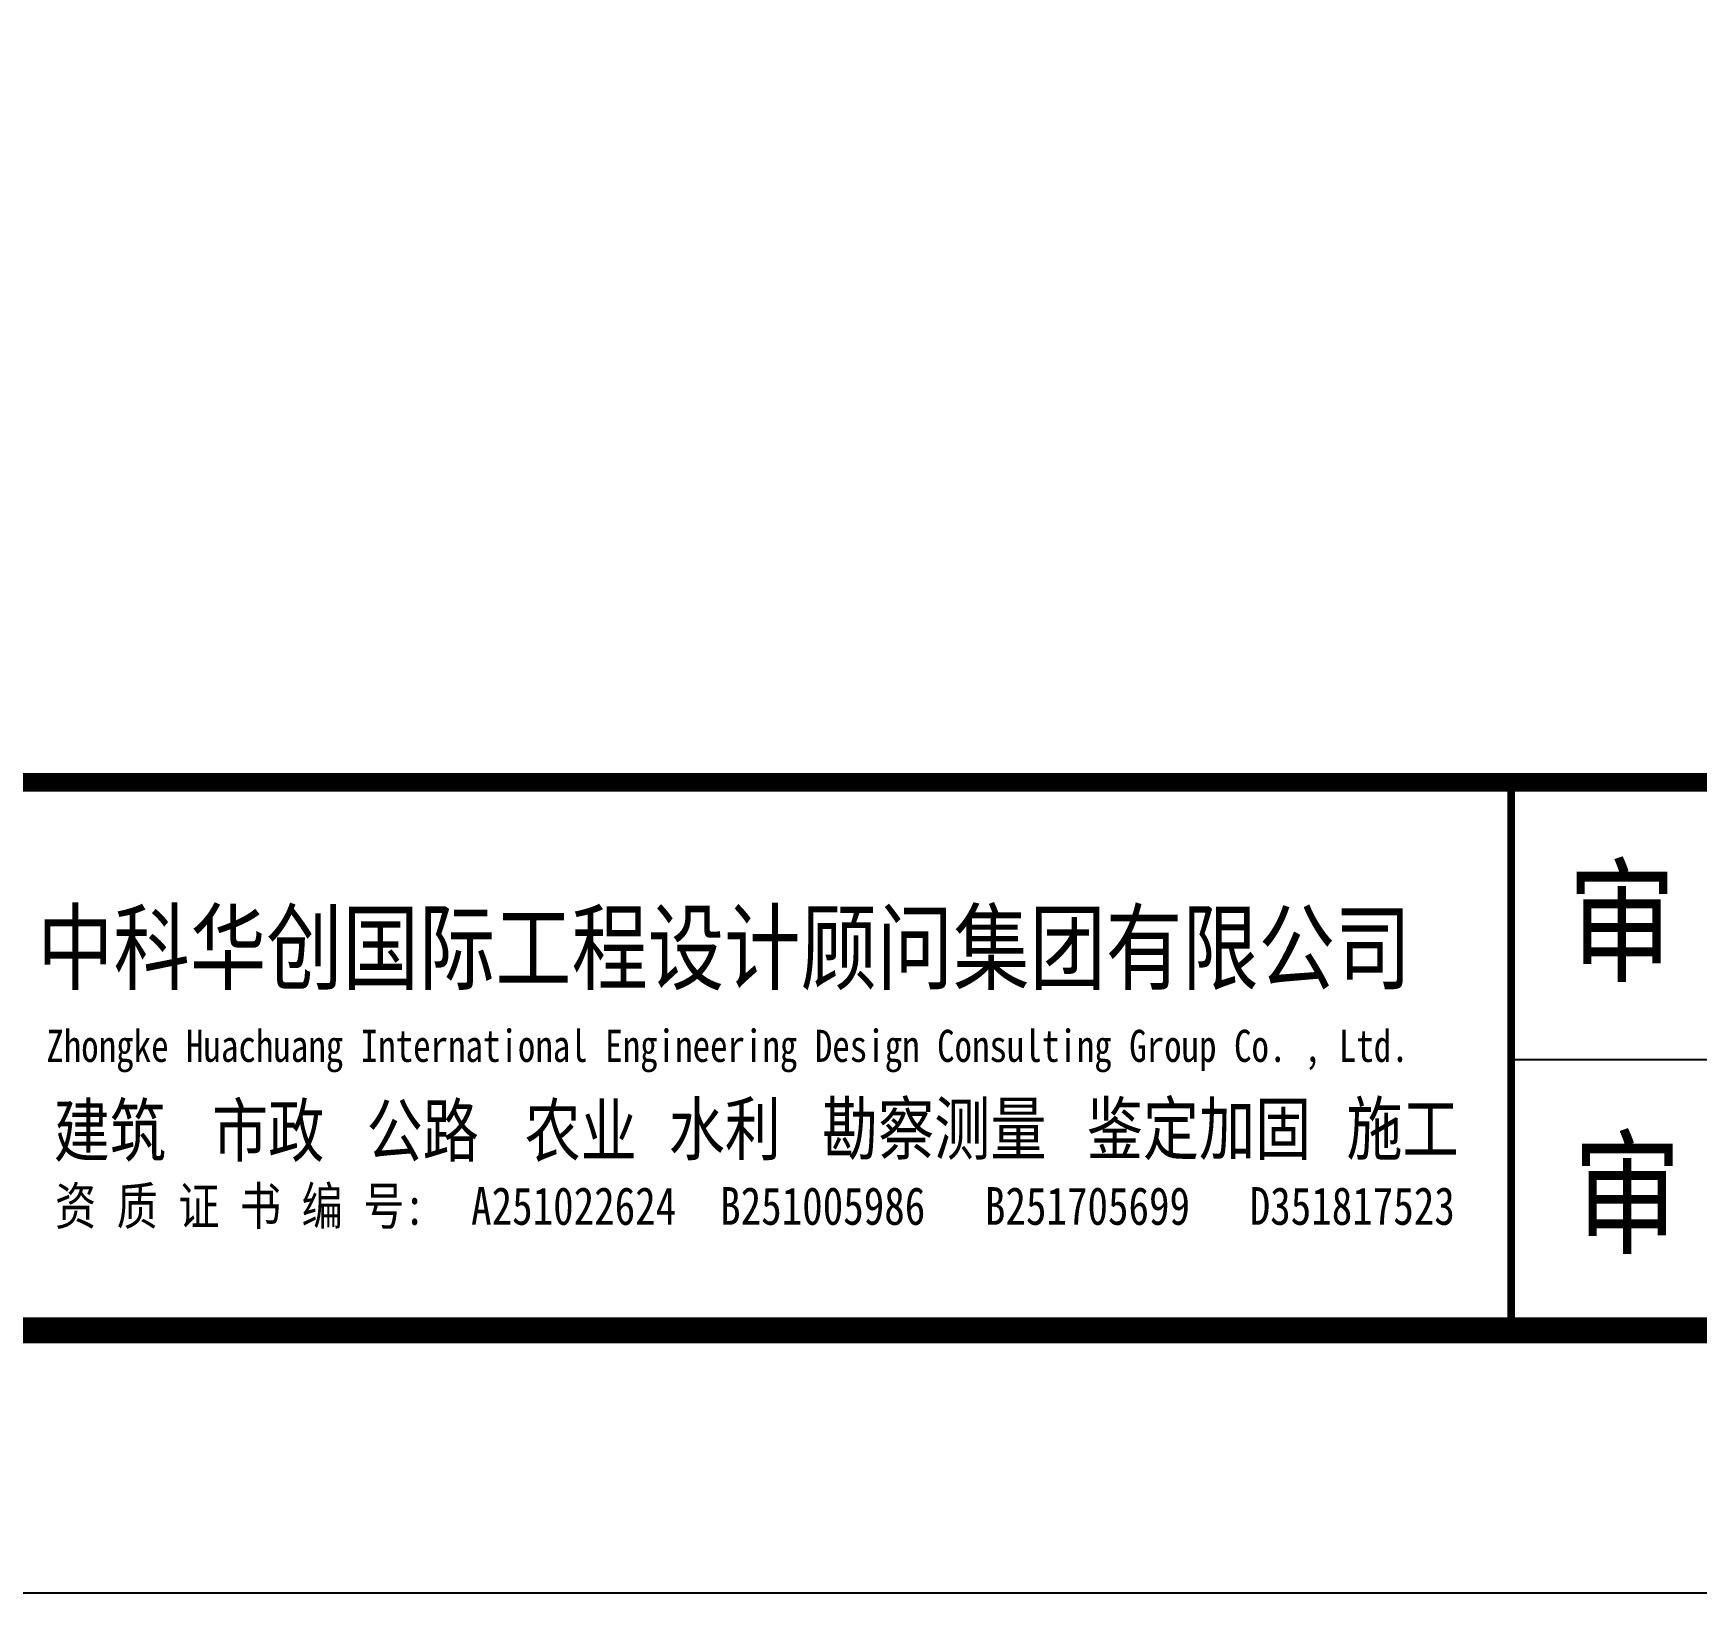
# Model space of a CAD drawing. Extents: x 4283 to 40403, y 1134 to 1764.
# Drawn here: x 4311.05 to 4355.85, y 1467.09 to 1509.1 of the extents above; entities that cross this region are included whole.
import ezdxf

# ---------------------------------------------------------------- set-up
doc = ezdxf.new("R2010")
doc.units = 0
for name, color, linetype in [('PUB_TITLE', 4, 'Continuous'), ('S-MODIFY', 4, 'Continuous'), ('华泽绵阳图框', 7, 'Continuous'), ('图框', 7, 'Continuous'), ('致远博图框', 7, 'Continuous')]:
    doc.layers.add(name, color=color, linetype=linetype)
doc.styles.add('-宋体', font='', dxfattribs={"width": 0.8})
doc.styles.add('黑体', font='simhei.ttf')
doc.styles.get('-宋体').set_extended_font_data('SimSun')

msp = doc.modelspace()

# ---------------------------------------------------------------- linework, layer by layer
at = {"layer": 'PUB_TITLE'}
msp.add_lwpolyline([(4282.534, 1467.091), (4702.534, 1467.091), (4702.534, 1764.091), (4282.534, 1764.091)], close=True, dxfattribs=at)
at = {"layer": 'PUB_TITLE', "color": 7, "const_width": 0.506}
msp.add_lwpolyline([(4300.211, 1474.161), (4695.234, 1474.161), (4695.239, 1488.923), (4300.211, 1488.923)], close=True, dxfattribs=at)
at = {"layer": 'S-MODIFY'}
msp.add_lwpolyline([(4282.534, 1467.091), (4702.534, 1467.091), (4702.534, 1764.091), (4282.534, 1764.091)], close=True, dxfattribs=at)
at = {"layer": '华泽绵阳图框', "color": 7}
msp.add_line((4350.855, 1481.457), (4460.246, 1481.457), dxfattribs=at)
at = {"layer": '华泽绵阳图框', "color": 7, "const_width": 0.707}
msp.add_lwpolyline([(4300.211, 1474.161), (4695.464, 1474.161), (4695.464, 1756.99), (4300.211, 1756.99)], close=True, dxfattribs=at)
at = {"layer": '华泽绵阳图框', "color": 7, "const_width": 0.506}
msp.add_lwpolyline([(4300.211, 1488.923), (4695.239, 1488.923)], dxfattribs=at)
at = {"layer": '华泽绵阳图框', "color": 7, "const_width": 0.203, "flags": 128}
msp.add_lwpolyline([(4350.855, 1474.049), (4350.855, 1488.923)], dxfattribs=at)

# ---------------------------------------------------------------- texts
at = {"layer": '图框', "color": 7, "style": '-宋体', "width": 0.8}
for p in [(4352.373, 1483.83), (4352.517, 1476.506)]:
    msp.add_text('审', height=2.685, dxfattribs=at).set_placement(p)
at = {"layer": '致远博图框', "color": 7, "style": '黑体', "width": 0.8}
for s, height, p in [('中科华创国际工程设计顾问集团有限公司', 1.884, (4311.156, 1483.531)), ('中科华创国际工程设计顾问集团有限公司', 1.884, (4311.156, 1483.531)), ('Zhongke Huachuang International Engineering Design Consulting Group Co. , Ltd.', 0.86439, (4311.401, 1481.392)), ('Zhongke Huachuang International Engineering Design Consulting Group Co. , Ltd.', 0.86439, (4311.401, 1481.392)), ('建筑', 1.385, (4311.599, 1478.85)), ('建筑', 1.385, (4311.599, 1478.85)), ('市政', 1.385, (4315.865, 1478.85)), ('市政', 1.385, (4315.865, 1478.85)), ('公路', 1.385, (4320.027, 1478.85)), ('公路', 1.385, (4320.027, 1478.85)), ('农业', 1.385, (4324.282, 1478.85)), ('农业', 1.385, (4324.282, 1478.85)), ('水利', 1.385, (4328.165, 1478.894)), ('水利', 1.385, (4328.165, 1478.894)), ('勘察测量', 1.385, (4332.291, 1478.901)), ('勘察测量', 1.385, (4332.291, 1478.901)), ('鉴定加固', 1.385, (4339.424, 1478.901)), ('鉴定加固', 1.385, (4339.424, 1478.901)), ('施工', 1.385, (4346.415, 1478.901)), ('施工', 1.385, (4346.415, 1478.901)), ('资 质 证 书 编 号:', 1.01515, (4311.636, 1477.003)), ('资 质 证 书 编 号:', 1.01515, (4311.636, 1477.003)), ('A251022624', 1.0152, (4322.842, 1477.003)), ('A251022624', 1.0152, (4322.842, 1477.003)), ('B251005986', 1.0152, (4329.549, 1477.003)), ('B251005986', 1.0152, (4329.549, 1477.003)), ('B251705699', 1.0152, (4336.68, 1477.003)), ('B251705699', 1.0152, (4336.68, 1477.003)), ('D351817523', 1.0152, (4343.811, 1477.003)), ('D351817523', 1.0152, (4343.811, 1477.003))]:
    msp.add_text(s, height=height, dxfattribs=at).set_placement(p)

doc.saveas('drawing.dxf')
